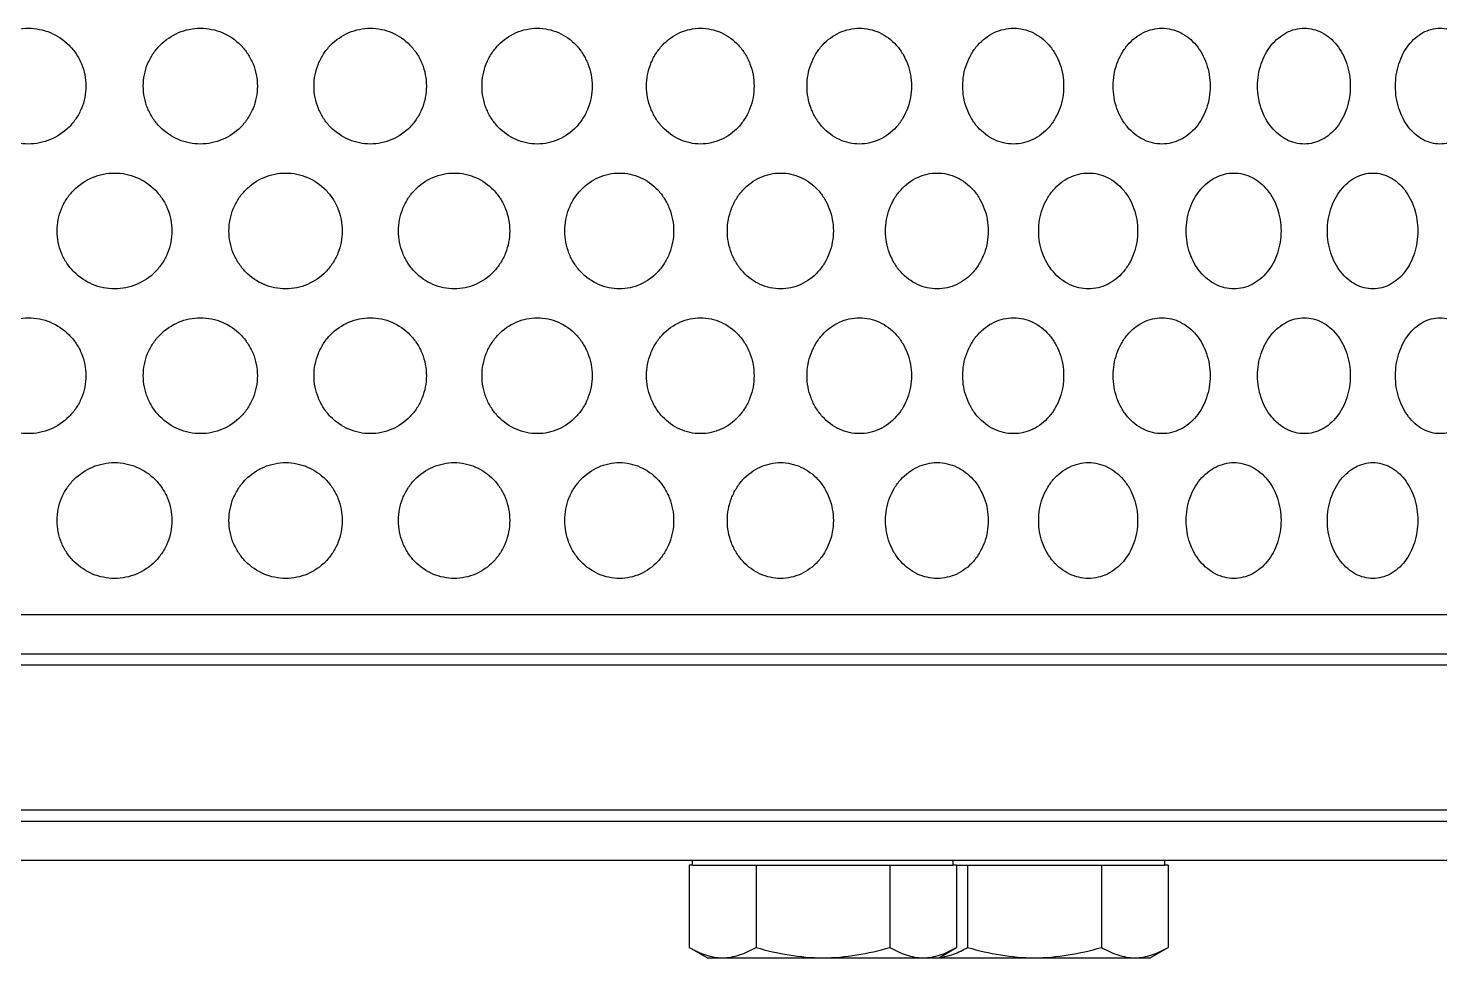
# Model space of a CAD drawing. Header units: millimetres. Extents: x 324 to 7054, y -67 to 2159.
# Drawn here: x 762.4 to 859.9, y 208.8 to 273 of the extents above; entities that cross this region are included whole.
import ezdxf

# ---------------------------------------------------------------- set-up
doc = ezdxf.new("R2010")
doc.units = ezdxf.units.MM
doc.header["$LTSCALE"] = 153.67
doc.layers.get('0').update_dxf_attribs({"linetype": 'CONTINUOUS'})
doc.layers.add('00_BUW_DATUM', color=7, linetype='CONTINUOUS')
doc.layers.add('02___PRT_ALL_AXES', color=7, linetype='CONTINUOUS')

msp = doc.modelspace()

# ---------------------------------------------------------------- linework, layer by layer
at = {"linetype": 'Continuous'}
for p, q in [((808.2749, 215.2), (808.01729, 215.2)), ((812.38368, 215.2), (813.14542, 215.2)), ((821.36508, 215.2), (822.12568, 215.2)), ((826.49249, 215.2), (826.23482, 215.2)), ((826.99698, 215.2), (827.75838, 215.2)), ((835.97804, 215.2), (836.73898, 215.2)), ((841.10567, 215.2), (840.84801, 215.2))]:
    msp.add_line(p, q, dxfattribs=at)
at = {"layer": '00_BUW_DATUM', "linetype": 'Continuous'}
for p, q in [((808.25489, 215.2), (808.25489, 215.50824)), ((826.25489, 215.2), (826.25489, 215.50824)), ((840.86807, 215.2), (840.86807, 215.50824)), ((808.01729, 215.2), (808.01729, 209.51453)), ((808.2749, 215.2), (812.38368, 215.2)), ((812.63609, 215.2), (812.63609, 209.51453)), ((813.14542, 215.2), (821.36508, 215.2)), ((821.87369, 215.2), (821.87369, 209.51453)), ((822.12568, 215.2), (826.23482, 215.2)), ((826.49249, 215.2), (826.99698, 215.2)), ((826.49249, 215.2), (826.49249, 209.51453)), ((827.24926, 215.2), (827.24926, 209.51453)), ((827.75838, 215.2), (835.97804, 215.2)), ((836.48687, 215.2), (836.48687, 209.51453)), ((836.73898, 215.2), (840.84801, 215.2)), ((841.10567, 215.2), (841.10567, 209.51453)), ((809.25489, 208.8), (808.01729, 209.51453)), ((809.25489, 208.8), (839.86807, 208.8)), ((825.25489, 208.8), (826.49249, 209.51453)), ((839.86807, 208.8), (841.10567, 209.51453))]:
    msp.add_line(p, q, dxfattribs=at)
for points, knots in [([(808.01729, 209.51453), (808.3798, 209.30523), (809.11651, 208.94762), (809.93236, 208.8), (810.32669, 208.8)], [0, 0, 0, 0, 0.51492302, 1, 1, 1, 1]), ([(810.32669, 208.8), (810.72101, 208.8), (811.53686, 208.94762), (812.27357, 209.30523), (812.63609, 209.51453)], [0, 0, 0, 0, 0.48506885, 1, 1, 1, 1]), ([(812.63609, 209.51453), (813.38653, 209.2979), (814.91004, 208.9364), (816.47411, 208.8), (817.25489, 208.8)], [0, 0, 0, 0, 0.50009581, 1, 1, 1, 1]), ([(817.25489, 208.8), (818.03566, 208.8), (819.59973, 208.9364), (821.12324, 209.29789), (821.87369, 209.51453)], [0, 0, 0, 0, 0.49989557, 1, 1, 1, 1]), ([(821.87369, 209.51453), (822.23621, 209.30523), (822.97291, 208.94762), (823.78876, 208.8), (824.18309, 208.8)], [0, 0, 0, 0, 0.51492302, 1, 1, 1, 1]), ([(824.18309, 208.8), (824.57742, 208.8), (825.39326, 208.94762), (826.12998, 209.30523), (826.49249, 209.51453)], [0, 0, 0, 0, 0.48506885, 1, 1, 1, 1]), ([(825.2951, 208.81818), (825.63156, 208.85253), (826.31427, 209.02515), (826.93993, 209.33594), (827.24926, 209.51453)], [0, 0, 0, 0, 0.48635573, 1, 1, 1, 1]), ([(827.24926, 209.51453), (827.9997, 209.2979), (829.52322, 208.9364), (831.08728, 208.8), (831.86807, 208.8)], [0, 0, 0, 0, 0.50009581, 1, 1, 1, 1]), ([(831.86807, 208.8), (832.64884, 208.8), (834.2129, 208.9364), (835.73642, 209.29789), (836.48687, 209.51453)], [0, 0, 0, 0, 0.49989557, 1, 1, 1, 1]), ([(836.48687, 209.51453), (836.84938, 209.30523), (837.58609, 208.94762), (838.40194, 208.8), (838.79627, 208.8)], [0, 0, 0, 0, 0.51492302, 1, 1, 1, 1]), ([(838.79627, 208.8), (839.19059, 208.8), (840.00644, 208.94762), (840.74315, 209.30523), (841.10567, 209.51453)], [0, 0, 0, 0, 0.48506885, 1, 1, 1, 1])]:
    msp.add_open_spline(points, degree=3, knots=knots, dxfattribs=at)
at = {"layer": '02___PRT_ALL_AXES', "linetype": 'Continuous'}
for p, q in [((926.76986, 232.49176), (540.5752, 232.49176)), ((935.58959, 229.75897), (531.63665, 229.75897)), ((936.89175, 229), (529.01376, 229)), ((934.08209, 219), (529.01376, 219)), ((531.63665, 218.24103), (935.74636, 218.24103)), ((926.47439, 215.50824), (540.5752, 215.50824))]:
    msp.add_line(p, q, dxfattribs=at)
for points in [[(758.38303, 269), (758.38338, 269.26583), (758.4352, 269.78945), (758.66561, 270.54514), (759.03467, 271.23528), (759.69984, 272.04859), (760.80605, 272.7909), (762.37642, 273.10456), (763.94057, 272.79082), (765.04174, 272.05038), (765.70366, 271.2386), (766.07177, 270.54817), (766.30173, 269.79095), (766.35343, 269.2663), (766.35377, 269)], [(770.31878, 269), (770.31912, 269.26583), (770.37043, 269.78945), (770.59853, 270.54514), (770.96387, 271.23528), (771.62221, 272.04859), (772.71677, 272.7909), (774.26981, 273.10456), (775.8158, 272.79082), (776.90361, 272.05038), (777.55733, 271.2386), (777.92081, 270.54817), (778.14787, 269.79095), (778.19892, 269.2663), (778.19925, 269)], [(782.11121, 269), (782.11154, 269.26583), (782.16213, 269.78945), (782.38701, 270.54514), (782.74715, 271.23528), (783.39604, 272.04859), (784.47458, 272.7909), (786.00406, 273.10456), (787.5257, 272.79082), (788.5958, 272.05038), (789.2387, 271.2386), (789.59611, 270.54817), (789.81935, 269.79095), (789.86953, 269.2663), (789.86986, 269)], [(793.7131, 269), (793.71344, 269.26583), (793.7631, 269.78945), (793.98386, 270.54514), (794.33737, 271.23528), (794.97419, 272.04859), (796.0324, 272.7909), (797.53219, 273.10456), (799.0234, 272.79082), (800.07151, 272.05038), (800.70101, 271.2386), (801.05091, 270.54817), (801.26944, 269.79095), (801.31856, 269.2663), (801.31888, 269)], [(805.07803, 269), (805.07836, 269.26583), (805.1269, 269.78945), (805.34266, 270.54514), (805.68811, 271.23528), (806.31034, 272.04859), (807.34396, 272.7909), (808.80807, 273.10456), (810.26288, 272.79082), (811.2848, 272.05038), (811.89838, 271.2386), (812.23938, 270.54817), (812.45232, 269.79095), (812.50018, 269.2663), (812.5005, 269)], [(816.1605, 269), (816.16082, 269.26583), (816.20805, 269.78945), (816.41794, 270.54514), (816.75396, 271.23528), (817.35909, 272.04859), (818.364, 272.7909), (819.78656, 273.10456), (821.19914, 272.79082), (822.19078, 272.05038), (822.78599, 271.2386), (823.11672, 270.54817), (823.32322, 269.79095), (823.36963, 269.2663), (823.36993, 269)], [(826.91615, 269), (826.91646, 269.26583), (826.96218, 269.78945), (827.16536, 270.54514), (827.49061, 271.23528), (828.07622, 272.04859), (829.04839, 272.7909), (830.42372, 273.10456), (831.78841, 272.79082), (832.7458, 272.05038), (833.32025, 271.2386), (833.63939, 270.54817), (833.83863, 269.79095), (833.8834, 269.2663), (833.88369, 269)], [(837.30192, 269), (837.30222, 269.26583), (837.34625, 269.78945), (837.54191, 270.54514), (837.85508, 271.23528), (838.41882, 272.04859), (839.35437, 272.7909), (840.67695, 273.10456), (841.9883, 272.79082), (842.90761, 272.05038), (843.45901, 271.2386), (843.76527, 270.54817), (843.95645, 269.79095), (843.99941, 269.2663), (843.99969, 269)], [(847.27624, 269), (847.27652, 269.26583), (847.31869, 269.78945), (847.50605, 270.54514), (847.80588, 271.23528), (848.34551, 272.04859), (849.24069, 272.7909), (850.50523, 273.10456), (851.75798, 272.79082), (852.63553, 272.05038), (853.16167, 271.2386), (853.45383, 270.54817), (853.63618, 269.79095), (853.67715, 269.2663), (853.67742, 269)], [(856.79919, 269), (856.79946, 269.26583), (856.83959, 269.78945), (857.0179, 270.54514), (857.3032, 271.23528), (857.81655, 272.04859), (858.66777, 272.7909), (859.86921, 273.10456), (861.05834, 272.79082), (861.89062, 272.05038), (862.38939, 271.2386), (862.66629, 270.54817), (862.83908, 269.79095), (862.8779, 269.2663), (862.87815, 269)], [(766.35377, 269), (766.35343, 268.73417), (766.30192, 268.21055), (766.07291, 267.45486), (765.70589, 266.76472), (765.04397, 265.95141), (763.9418, 265.2091), (762.37345, 264.89544), (760.80728, 265.20918), (759.70207, 265.94962), (759.03691, 266.7614), (758.66676, 267.45183), (758.4354, 268.20905), (758.38337, 268.7337), (758.38303, 269)], [(778.19925, 269), (778.19891, 268.73417), (778.14806, 268.21055), (777.92194, 267.45486), (777.55953, 266.76472), (776.90581, 265.95141), (775.81702, 265.2091), (774.26687, 264.89544), (772.71799, 265.20918), (771.62442, 265.94962), (770.96608, 266.7614), (770.59967, 267.45183), (770.37062, 268.20905), (770.31912, 268.7337), (770.31878, 269)], [(789.86986, 269), (789.86952, 268.73417), (789.81953, 268.21055), (789.59722, 267.45486), (789.24086, 266.76472), (788.59797, 265.95141), (787.5269, 265.2091), (786.00116, 264.89544), (784.47578, 265.20918), (783.39822, 265.94962), (782.74934, 266.7614), (782.38813, 267.45183), (782.16232, 268.20905), (782.11154, 268.7337), (782.11121, 269)], [(801.31888, 269), (801.31856, 268.73417), (801.26962, 268.21055), (801.052, 267.45486), (800.70313, 266.76472), (800.07363, 265.95141), (799.02458, 265.2091), (797.52935, 264.89544), (796.03357, 265.20918), (794.97634, 265.94962), (794.33951, 266.7614), (793.98496, 267.45183), (793.76329, 268.20905), (793.71343, 268.7337), (793.7131, 269)], [(812.5005, 269), (812.50018, 268.73417), (812.4525, 268.21055), (812.24044, 267.45486), (811.90044, 266.76472), (811.28686, 265.95141), (810.26402, 265.2091), (808.8053, 264.89544), (807.34511, 265.20918), (806.31243, 265.94962), (805.69021, 266.7614), (805.34374, 267.45183), (805.12708, 268.20905), (805.07835, 268.7337), (805.07803, 269)], [(823.36993, 269), (823.36963, 268.73417), (823.32339, 268.21055), (823.11775, 267.45486), (822.78799, 266.76472), (822.19278, 265.95141), (821.20025, 265.2091), (819.78387, 264.89544), (818.36511, 265.20918), (817.36112, 265.94962), (816.756, 266.7614), (816.41898, 267.45183), (816.20822, 268.20905), (816.16081, 268.7337), (816.1605, 269)], [(833.88369, 269), (833.8834, 268.73417), (833.83879, 268.21055), (833.64038, 267.45486), (833.32218, 266.76472), (832.74773, 265.95141), (831.78948, 265.2091), (830.42112, 264.89544), (829.04947, 265.20918), (828.07818, 265.94962), (827.49258, 266.7614), (827.16638, 267.45183), (826.96235, 268.20905), (826.91645, 268.7337), (826.91615, 269)], [(843.99969, 269), (843.9994, 268.73417), (843.9566, 268.21055), (843.76622, 267.45486), (843.46086, 266.76472), (842.90946, 265.95141), (841.98933, 265.2091), (840.67445, 264.89544), (839.3554, 265.20918), (838.42072, 265.94962), (837.85697, 266.7614), (837.54289, 267.45183), (837.34641, 268.20905), (837.30221, 268.7337), (837.30192, 269)], [(853.67742, 269), (853.67715, 268.73417), (853.63633, 268.21055), (853.45474, 267.45486), (853.16343, 266.76472), (852.6373, 265.95141), (851.75897, 265.2091), (850.50284, 264.89544), (849.24168, 265.20918), (848.34732, 265.94962), (847.8077, 266.7614), (847.50699, 267.45183), (847.31885, 268.20905), (847.27652, 268.7337), (847.27624, 269)], [(862.87815, 269), (862.87789, 268.73417), (862.83922, 268.21055), (862.66715, 267.45486), (862.39107, 266.76472), (861.8923, 265.95141), (861.05928, 265.2091), (859.86694, 264.89544), (858.6687, 265.20918), (857.81827, 265.94962), (857.30493, 266.7614), (857.01879, 267.45183), (856.83974, 268.20905), (856.79945, 268.7337), (856.79919, 269)], [(764.36585, 259), (764.36619, 259.26583), (764.41779, 259.78945), (764.64715, 260.54514), (765.01453, 261.23528), (765.67662, 262.04859), (766.77756, 262.7909), (768.34005, 263.10456), (769.8959, 262.79082), (770.99093, 262.05038), (771.64908, 261.2386), (772.01506, 260.54817), (772.24369, 259.79095), (772.29508, 259.2663), (772.29542, 259)], [(776.23587, 259), (776.23621, 259.26583), (776.28719, 259.78945), (776.51379, 260.54514), (776.87671, 261.23528), (777.53065, 262.04859), (778.61775, 262.7909), (780.15978, 263.10456), (781.69437, 262.79082), (782.77386, 262.05038), (783.42249, 261.2386), (783.78312, 260.54817), (784.00838, 259.79095), (784.05902, 259.2663), (784.05935, 259)], [(787.93889, 259), (787.93923, 259.26583), (787.98938, 259.78945), (788.21231, 260.54514), (788.56931, 261.23528), (789.21249, 262.04859), (790.2814, 262.7909), (791.79679, 263.10456), (793.30398, 262.79082), (794.36361, 262.05038), (795.00013, 261.2386), (795.35396, 260.54817), (795.57496, 259.79095), (795.62463, 259.2663), (795.62496, 259)], [(799.42806, 259), (799.42839, 259.26583), (799.47752, 259.78945), (799.69588, 260.54514), (800.04554, 261.23528), (800.67538, 262.04859), (801.72182, 262.7909), (803.20451, 263.10456), (804.67826, 262.79082), (805.71379, 262.05038), (806.33564, 261.2386), (806.68127, 260.54817), (806.89711, 259.79095), (806.94562, 259.2663), (806.94594, 259)], [(810.65738, 259), (810.6577, 259.26583), (810.70561, 259.78945), (810.91854, 260.54514), (811.25945, 261.23528), (811.87343, 262.04859), (812.89321, 262.7909), (814.33727, 263.10456), (815.77168, 262.79082), (816.77896, 262.05038), (817.38366, 261.2386), (817.71969, 260.54817), (817.92952, 259.79095), (817.97668, 259.2663), (817.97699, 259)], [(821.5819, 259), (821.58221, 259.26583), (821.62871, 259.78945), (821.83535, 260.54514), (822.16615, 261.23528), (822.76182, 262.04859), (823.75086, 262.7909), (825.1505, 263.10456), (826.53983, 262.79082), (827.51483, 262.05038), (828.09996, 261.2386), (828.42506, 260.54817), (828.62803, 259.79095), (828.67364, 259.2663), (828.67394, 259)], [(832.15791, 259), (832.15821, 259.26583), (832.2031, 259.78945), (832.40263, 260.54514), (832.72199, 261.23528), (833.29696, 262.04859), (834.2513, 262.7909), (835.60093, 263.10456), (836.93962, 262.79082), (837.87843, 262.05038), (838.44164, 261.2386), (838.7545, 260.54817), (838.94981, 259.79095), (838.99369, 259.2663), (838.99398, 259)], [(842.34305, 259), (842.34334, 259.26583), (842.38646, 259.78945), (842.57807, 260.54514), (842.88472, 261.23528), (843.43668, 262.04859), (844.3525, 262.7909), (845.64671, 263.10456), (846.9294, 262.79082), (847.82828, 262.05038), (848.36732, 261.2386), (848.66669, 260.54817), (848.85354, 259.79095), (848.89552, 259.2663), (848.8958, 259)], [(852.09656, 259), (852.09684, 259.26583), (852.13801, 259.78945), (852.32094, 260.54514), (852.61365, 261.23528), (853.1404, 262.04859), (854.01404, 262.7909), (855.24764, 263.10456), (856.4692, 262.79082), (857.32454, 262.05038), (857.83725, 261.2386), (858.12193, 260.54817), (858.29958, 259.79095), (858.3395, 259.2663), (858.33976, 259)], [(772.29542, 259), (772.29508, 258.73417), (772.24388, 258.21055), (772.0162, 257.45486), (771.6513, 256.76472), (770.99315, 255.95141), (769.89712, 255.2091), (768.33709, 254.89544), (766.77878, 255.20918), (765.67884, 255.94962), (765.01676, 256.7614), (764.6483, 257.45183), (764.41798, 258.20905), (764.36618, 258.7337), (764.36585, 259)], [(784.05935, 259), (784.05901, 258.73417), (784.00857, 258.21055), (783.78424, 257.45486), (783.42467, 256.76472), (782.77604, 255.95141), (781.69557, 255.2091), (780.15686, 254.89544), (778.61896, 255.20918), (777.53285, 255.94962), (776.87891, 256.7614), (776.51492, 257.45183), (776.28738, 258.20905), (776.23621, 258.7337), (776.23587, 259)], [(795.62496, 259), (795.62463, 258.73417), (795.57514, 258.21055), (795.35506, 257.45486), (795.00227, 256.76472), (794.36575, 255.95141), (793.30516, 255.2091), (791.79392, 254.89544), (790.28258, 255.20918), (789.21465, 255.94962), (788.57148, 256.7614), (788.21342, 257.45183), (787.98957, 258.20905), (787.93922, 258.7337), (787.93889, 259)], [(806.94594, 259), (806.94562, 258.73417), (806.89729, 258.21055), (806.68234, 257.45486), (806.33773, 256.76472), (805.71588, 255.95141), (804.67942, 255.2091), (803.20171, 254.89544), (801.72298, 255.20918), (800.6775, 255.94962), (800.04766, 256.7614), (799.69697, 257.45183), (799.4777, 258.20905), (799.42838, 258.7337), (799.42806, 259)], [(817.97699, 259), (817.97667, 258.73417), (817.92969, 258.21055), (817.72074, 257.45486), (817.38569, 256.76472), (816.781, 255.95141), (815.77281, 255.2091), (814.33454, 254.89544), (812.89434, 255.20918), (811.87549, 255.94962), (811.26151, 256.7614), (810.9196, 257.45183), (810.70578, 258.20905), (810.65769, 258.7337), (810.65738, 259)], [(828.67394, 259), (828.67364, 258.73417), (828.62819, 258.21055), (828.42606, 257.45486), (828.10193, 256.76472), (827.5168, 255.95141), (826.54093, 255.2091), (825.14786, 254.89544), (823.75195, 255.20918), (822.76382, 255.94962), (822.16816, 256.7614), (821.83638, 257.45183), (821.62888, 258.20905), (821.58221, 258.7337), (821.5819, 259)], [(838.99398, 259), (838.99369, 258.73417), (838.94997, 258.21055), (838.75547, 257.45486), (838.44354, 256.76472), (837.88033, 255.95141), (836.94067, 255.2091), (835.59838, 254.89544), (834.25235, 255.20918), (833.29889, 255.94962), (832.72393, 256.7614), (832.40363, 257.45183), (832.20327, 258.20905), (832.1582, 258.7337), (832.15791, 259)], [(848.8958, 259), (848.89552, 258.73417), (848.85369, 258.21055), (848.66761, 257.45486), (848.36913, 256.76472), (847.83009, 255.95141), (846.93041, 255.2091), (845.64427, 254.89544), (844.35351, 255.20918), (843.43854, 255.94962), (842.88658, 256.7614), (842.57902, 257.45183), (842.38662, 258.20905), (842.34333, 258.7337), (842.34305, 259)], [(858.33976, 259), (858.33949, 258.73417), (858.29973, 258.21055), (858.12281, 257.45486), (857.83897, 256.76472), (857.32626, 255.95141), (856.47016, 255.2091), (855.24531, 254.89544), (854.015, 255.20918), (853.14217, 255.94962), (852.61542, 256.7614), (852.32185, 257.45183), (852.13816, 258.20905), (852.09683, 258.7337), (852.09656, 259)], [(758.38303, 249), (758.38338, 249.26583), (758.4352, 249.78945), (758.66561, 250.54514), (759.03467, 251.23528), (759.69984, 252.04859), (760.80605, 252.7909), (762.37642, 253.10456), (763.94057, 252.79082), (765.04174, 252.05038), (765.70366, 251.2386), (766.07177, 250.54817), (766.30173, 249.79095), (766.35343, 249.2663), (766.35377, 249)], [(770.31878, 249), (770.31912, 249.26583), (770.37043, 249.78945), (770.59853, 250.54514), (770.96387, 251.23528), (771.62221, 252.04859), (772.71677, 252.7909), (774.26981, 253.10456), (775.8158, 252.79082), (776.90361, 252.05038), (777.55733, 251.2386), (777.92081, 250.54817), (778.14787, 249.79095), (778.19892, 249.2663), (778.19925, 249)], [(782.11121, 249), (782.11154, 249.26583), (782.16213, 249.78945), (782.38701, 250.54514), (782.74715, 251.23528), (783.39604, 252.04859), (784.47458, 252.7909), (786.00406, 253.10456), (787.5257, 252.79082), (788.5958, 252.05038), (789.2387, 251.2386), (789.59611, 250.54817), (789.81935, 249.79095), (789.86953, 249.2663), (789.86986, 249)], [(793.7131, 249), (793.71344, 249.26583), (793.7631, 249.78945), (793.98386, 250.54514), (794.33737, 251.23528), (794.97419, 252.04859), (796.0324, 252.7909), (797.53219, 253.10456), (799.0234, 252.79082), (800.07151, 252.05038), (800.70101, 251.2386), (801.05091, 250.54817), (801.26944, 249.79095), (801.31856, 249.2663), (801.31888, 249)], [(805.07803, 249), (805.07836, 249.26583), (805.1269, 249.78945), (805.34266, 250.54514), (805.68811, 251.23528), (806.31034, 252.04859), (807.34396, 252.7909), (808.80807, 253.10456), (810.26288, 252.79082), (811.2848, 252.05038), (811.89838, 251.2386), (812.23938, 250.54817), (812.45232, 249.79095), (812.50018, 249.2663), (812.5005, 249)], [(816.1605, 249), (816.16082, 249.26583), (816.20805, 249.78945), (816.41794, 250.54514), (816.75396, 251.23528), (817.35909, 252.04859), (818.364, 252.7909), (819.78656, 253.10456), (821.19914, 252.79082), (822.19078, 252.05038), (822.78599, 251.2386), (823.11672, 250.54817), (823.32322, 249.79095), (823.36963, 249.2663), (823.36993, 249)], [(826.91615, 249), (826.91646, 249.26583), (826.96218, 249.78945), (827.16536, 250.54514), (827.49061, 251.23528), (828.07622, 252.04859), (829.04839, 252.7909), (830.42372, 253.10456), (831.78841, 252.79082), (832.7458, 252.05038), (833.32025, 251.2386), (833.63939, 250.54817), (833.83863, 249.79095), (833.8834, 249.2663), (833.88369, 249)], [(837.30192, 249), (837.30222, 249.26583), (837.34625, 249.78945), (837.54191, 250.54514), (837.85508, 251.23528), (838.41882, 252.04859), (839.35437, 252.7909), (840.67695, 253.10456), (841.9883, 252.79082), (842.90761, 252.05038), (843.45901, 251.2386), (843.76527, 250.54817), (843.95645, 249.79095), (843.99941, 249.2663), (843.99969, 249)], [(847.27624, 249), (847.27652, 249.26583), (847.31869, 249.78945), (847.50605, 250.54514), (847.80588, 251.23528), (848.34551, 252.04859), (849.24069, 252.7909), (850.50523, 253.10456), (851.75798, 252.79082), (852.63553, 252.05038), (853.16167, 251.2386), (853.45383, 250.54817), (853.63618, 249.79095), (853.67715, 249.2663), (853.67742, 249)], [(856.79919, 249), (856.79946, 249.26583), (856.83959, 249.78945), (857.0179, 250.54514), (857.3032, 251.23528), (857.81655, 252.04859), (858.66777, 252.7909), (859.86921, 253.10456), (861.05834, 252.79082), (861.89062, 252.05038), (862.38939, 251.2386), (862.66629, 250.54817), (862.83908, 249.79095), (862.8779, 249.2663), (862.87815, 249)], [(766.35377, 249), (766.35343, 248.73417), (766.30192, 248.21055), (766.07291, 247.45486), (765.70589, 246.76472), (765.04397, 245.95141), (763.9418, 245.2091), (762.37345, 244.89544), (760.80728, 245.20918), (759.70207, 245.94962), (759.03691, 246.7614), (758.66676, 247.45183), (758.4354, 248.20905), (758.38337, 248.7337), (758.38303, 249)], [(778.19925, 249), (778.19891, 248.73417), (778.14806, 248.21055), (777.92194, 247.45486), (777.55953, 246.76472), (776.90581, 245.95141), (775.81702, 245.2091), (774.26687, 244.89544), (772.71799, 245.20918), (771.62442, 245.94962), (770.96608, 246.7614), (770.59967, 247.45183), (770.37062, 248.20905), (770.31912, 248.7337), (770.31878, 249)], [(789.86986, 249), (789.86952, 248.73417), (789.81953, 248.21055), (789.59722, 247.45486), (789.24086, 246.76472), (788.59797, 245.95141), (787.5269, 245.2091), (786.00116, 244.89544), (784.47578, 245.20918), (783.39822, 245.94962), (782.74934, 246.7614), (782.38813, 247.45183), (782.16232, 248.20905), (782.11154, 248.7337), (782.11121, 249)], [(801.31888, 249), (801.31856, 248.73417), (801.26962, 248.21055), (801.052, 247.45486), (800.70313, 246.76472), (800.07363, 245.95141), (799.02458, 245.2091), (797.52935, 244.89544), (796.03357, 245.20918), (794.97634, 245.94962), (794.33951, 246.7614), (793.98496, 247.45183), (793.76329, 248.20905), (793.71343, 248.7337), (793.7131, 249)], [(812.5005, 249), (812.50018, 248.73417), (812.4525, 248.21055), (812.24044, 247.45486), (811.90044, 246.76472), (811.28686, 245.95141), (810.26402, 245.2091), (808.8053, 244.89544), (807.34511, 245.20918), (806.31243, 245.94962), (805.69021, 246.7614), (805.34374, 247.45183), (805.12708, 248.20905), (805.07835, 248.7337), (805.07803, 249)], [(823.36993, 249), (823.36963, 248.73417), (823.32339, 248.21055), (823.11775, 247.45486), (822.78799, 246.76472), (822.19278, 245.95141), (821.20025, 245.2091), (819.78387, 244.89544), (818.36511, 245.20918), (817.36112, 245.94962), (816.756, 246.7614), (816.41898, 247.45183), (816.20822, 248.20905), (816.16081, 248.7337), (816.1605, 249)], [(833.88369, 249), (833.8834, 248.73417), (833.83879, 248.21055), (833.64038, 247.45486), (833.32218, 246.76472), (832.74773, 245.95141), (831.78948, 245.2091), (830.42112, 244.89544), (829.04947, 245.20918), (828.07818, 245.94962), (827.49258, 246.7614), (827.16638, 247.45183), (826.96235, 248.20905), (826.91645, 248.7337), (826.91615, 249)], [(843.99969, 249), (843.9994, 248.73417), (843.9566, 248.21055), (843.76622, 247.45486), (843.46086, 246.76472), (842.90946, 245.95141), (841.98933, 245.2091), (840.67445, 244.89544), (839.3554, 245.20918), (838.42072, 245.94962), (837.85697, 246.7614), (837.54289, 247.45183), (837.34641, 248.20905), (837.30221, 248.7337), (837.30192, 249)], [(853.67742, 249), (853.67715, 248.73417), (853.63633, 248.21055), (853.45474, 247.45486), (853.16343, 246.76472), (852.6373, 245.95141), (851.75897, 245.2091), (850.50284, 244.89544), (849.24168, 245.20918), (848.34732, 245.94962), (847.8077, 246.7614), (847.50699, 247.45183), (847.31885, 248.20905), (847.27652, 248.7337), (847.27624, 249)], [(862.87815, 249), (862.87789, 248.73417), (862.83922, 248.21055), (862.66715, 247.45486), (862.39107, 246.76472), (861.8923, 245.95141), (861.05928, 245.2091), (859.86694, 244.89544), (858.6687, 245.20918), (857.81827, 245.94962), (857.30493, 246.7614), (857.01879, 247.45183), (856.83974, 248.20905), (856.79945, 248.7337), (856.79919, 249)], [(764.36585, 239), (764.36619, 239.26583), (764.41779, 239.78945), (764.64715, 240.54514), (765.01453, 241.23528), (765.67662, 242.04859), (766.77756, 242.7909), (768.34005, 243.10456), (769.8959, 242.79082), (770.99093, 242.05038), (771.64908, 241.2386), (772.01506, 240.54817), (772.24369, 239.79095), (772.29508, 239.2663), (772.29542, 239)], [(776.23587, 239), (776.23621, 239.26583), (776.28719, 239.78945), (776.51379, 240.54514), (776.87671, 241.23528), (777.53065, 242.04859), (778.61775, 242.7909), (780.15978, 243.10456), (781.69437, 242.79082), (782.77386, 242.05038), (783.42249, 241.2386), (783.78312, 240.54817), (784.00838, 239.79095), (784.05902, 239.2663), (784.05935, 239)], [(787.93889, 239), (787.93923, 239.26583), (787.98938, 239.78945), (788.21231, 240.54514), (788.56931, 241.23528), (789.21249, 242.04859), (790.2814, 242.7909), (791.79679, 243.10456), (793.30398, 242.79082), (794.36361, 242.05038), (795.00013, 241.2386), (795.35396, 240.54817), (795.57496, 239.79095), (795.62463, 239.2663), (795.62496, 239)], [(799.42806, 239), (799.42839, 239.26583), (799.47752, 239.78945), (799.69588, 240.54514), (800.04554, 241.23528), (800.67538, 242.04859), (801.72182, 242.7909), (803.20451, 243.10456), (804.67826, 242.79082), (805.71379, 242.05038), (806.33564, 241.2386), (806.68127, 240.54817), (806.89711, 239.79095), (806.94562, 239.2663), (806.94594, 239)], [(810.65738, 239), (810.6577, 239.26583), (810.70561, 239.78945), (810.91854, 240.54514), (811.25945, 241.23528), (811.87343, 242.04859), (812.89321, 242.7909), (814.33727, 243.10456), (815.77168, 242.79082), (816.77896, 242.05038), (817.38366, 241.2386), (817.71969, 240.54817), (817.92952, 239.79095), (817.97668, 239.2663), (817.97699, 239)], [(821.5819, 239), (821.58221, 239.26583), (821.62871, 239.78945), (821.83535, 240.54514), (822.16615, 241.23528), (822.76182, 242.04859), (823.75086, 242.7909), (825.1505, 243.10456), (826.53983, 242.79082), (827.51483, 242.05038), (828.09996, 241.2386), (828.42506, 240.54817), (828.62803, 239.79095), (828.67364, 239.2663), (828.67394, 239)], [(832.15791, 239), (832.15821, 239.26583), (832.2031, 239.78945), (832.40263, 240.54514), (832.72199, 241.23528), (833.29696, 242.04859), (834.2513, 242.7909), (835.60093, 243.10456), (836.93962, 242.79082), (837.87843, 242.05038), (838.44164, 241.2386), (838.7545, 240.54817), (838.94981, 239.79095), (838.99369, 239.2663), (838.99398, 239)], [(842.34305, 239), (842.34334, 239.26583), (842.38646, 239.78945), (842.57807, 240.54514), (842.88472, 241.23528), (843.43668, 242.04859), (844.3525, 242.7909), (845.64671, 243.10456), (846.9294, 242.79082), (847.82828, 242.05038), (848.36732, 241.2386), (848.66669, 240.54817), (848.85354, 239.79095), (848.89552, 239.2663), (848.8958, 239)], [(852.09656, 239), (852.09684, 239.26583), (852.13801, 239.78945), (852.32094, 240.54514), (852.61365, 241.23528), (853.1404, 242.04859), (854.01404, 242.7909), (855.24764, 243.10456), (856.4692, 242.79082), (857.32454, 242.05038), (857.83725, 241.2386), (858.12193, 240.54817), (858.29958, 239.79095), (858.3395, 239.2663), (858.33976, 239)], [(772.29542, 239), (772.29508, 238.73417), (772.24388, 238.21055), (772.0162, 237.45486), (771.6513, 236.76472), (770.99315, 235.95141), (769.89712, 235.2091), (768.33709, 234.89544), (766.77878, 235.20918), (765.67884, 235.94962), (765.01676, 236.7614), (764.6483, 237.45183), (764.41798, 238.20905), (764.36618, 238.7337), (764.36585, 239)], [(784.05935, 239), (784.05901, 238.73417), (784.00857, 238.21055), (783.78424, 237.45486), (783.42467, 236.76472), (782.77604, 235.95141), (781.69557, 235.2091), (780.15686, 234.89544), (778.61896, 235.20918), (777.53285, 235.94962), (776.87891, 236.7614), (776.51492, 237.45183), (776.28738, 238.20905), (776.23621, 238.7337), (776.23587, 239)], [(795.62496, 239), (795.62463, 238.73417), (795.57514, 238.21055), (795.35506, 237.45486), (795.00227, 236.76472), (794.36575, 235.95141), (793.30516, 235.2091), (791.79392, 234.89544), (790.28258, 235.20918), (789.21465, 235.94962), (788.57148, 236.7614), (788.21342, 237.45183), (787.98957, 238.20905), (787.93922, 238.7337), (787.93889, 239)], [(806.94594, 239), (806.94562, 238.73417), (806.89729, 238.21055), (806.68234, 237.45486), (806.33773, 236.76472), (805.71588, 235.95141), (804.67942, 235.2091), (803.20171, 234.89544), (801.72298, 235.20918), (800.6775, 235.94962), (800.04766, 236.7614), (799.69697, 237.45183), (799.4777, 238.20905), (799.42838, 238.7337), (799.42806, 239)], [(817.97699, 239), (817.97667, 238.73417), (817.92969, 238.21055), (817.72074, 237.45486), (817.38569, 236.76472), (816.781, 235.95141), (815.77281, 235.2091), (814.33454, 234.89544), (812.89434, 235.20918), (811.87549, 235.94962), (811.26151, 236.7614), (810.9196, 237.45183), (810.70578, 238.20905), (810.65769, 238.7337), (810.65738, 239)], [(828.67394, 239), (828.67364, 238.73417), (828.62819, 238.21055), (828.42606, 237.45486), (828.10193, 236.76472), (827.5168, 235.95141), (826.54093, 235.2091), (825.14786, 234.89544), (823.75195, 235.20918), (822.76382, 235.94962), (822.16816, 236.7614), (821.83638, 237.45183), (821.62888, 238.20905), (821.58221, 238.7337), (821.5819, 239)], [(838.99398, 239), (838.99369, 238.73417), (838.94997, 238.21055), (838.75547, 237.45486), (838.44354, 236.76472), (837.88033, 235.95141), (836.94067, 235.2091), (835.59838, 234.89544), (834.25235, 235.20918), (833.29889, 235.94962), (832.72393, 236.7614), (832.40363, 237.45183), (832.20327, 238.20905), (832.1582, 238.7337), (832.15791, 239)], [(848.8958, 239), (848.89552, 238.73417), (848.85369, 238.21055), (848.66761, 237.45486), (848.36913, 236.76472), (847.83009, 235.95141), (846.93041, 235.2091), (845.64427, 234.89544), (844.35351, 235.20918), (843.43854, 235.94962), (842.88658, 236.7614), (842.57902, 237.45183), (842.38662, 238.20905), (842.34333, 238.7337), (842.34305, 239)], [(858.33976, 239), (858.33949, 238.73417), (858.29973, 238.21055), (858.12281, 237.45486), (857.83897, 236.76472), (857.32626, 235.95141), (856.47016, 235.2091), (855.24531, 234.89544), (854.015, 235.20918), (853.14217, 235.94962), (852.61542, 236.7614), (852.32185, 237.45183), (852.13816, 238.20905), (852.09683, 238.7337), (852.09656, 239)]]:
    msp.add_open_spline(points, degree=3, knots=[0, 0, 0, 0, 0.0625, 0.125, 0.1875, 0.25, 0.375, 0.5, 0.625, 0.75, 0.8125, 0.875, 0.9375, 1, 1, 1, 1], dxfattribs=at)

doc.saveas('drawing.dxf')
